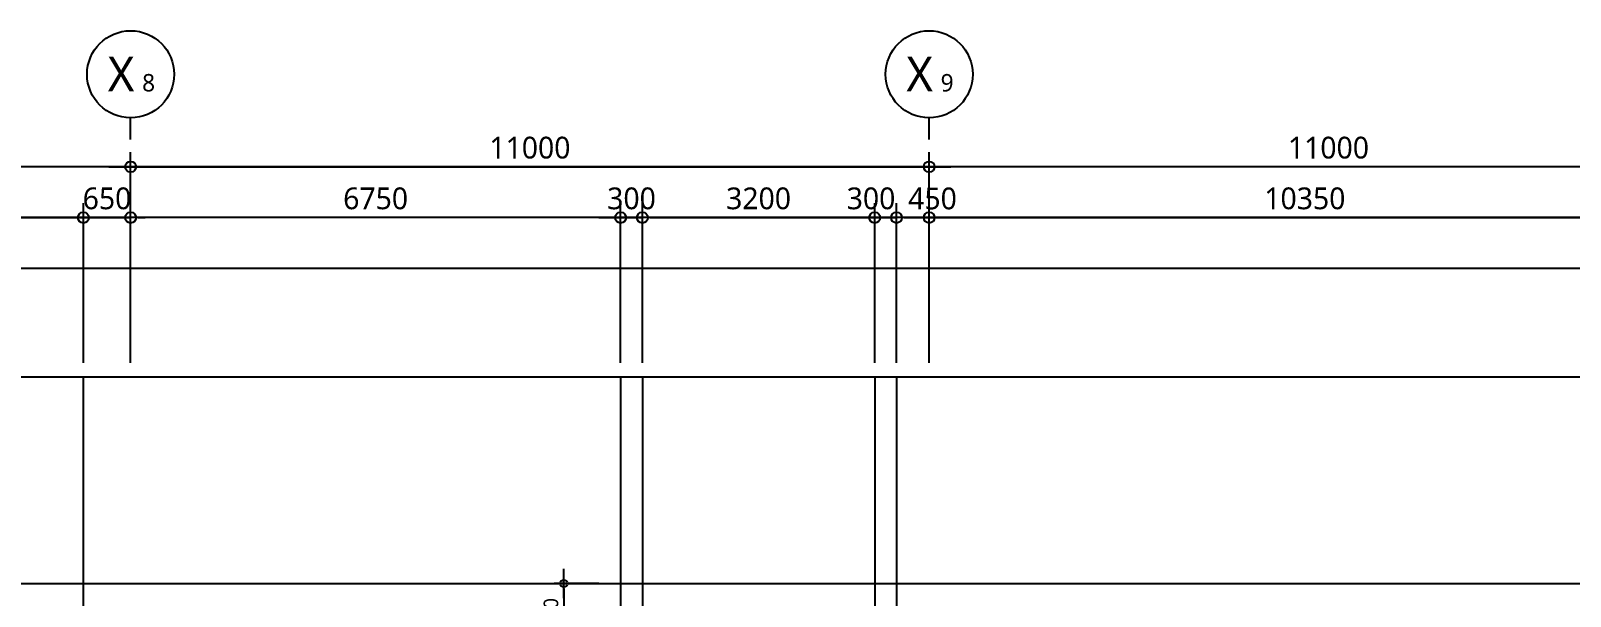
# Model space of a CAD drawing. Header units: millimetres. Extents: x 3775 to 244986, y 1861 to 55808.
# Drawn here: x 113763 to 134968, y 44204 to 51997 of the extents above; entities that cross this region are included whole.
import ezdxf
from ezdxf.enums import TextEntityAlignment as Align

# ---------------------------------------------------------------- set-up
doc = ezdxf.new("R2010")
doc.units = ezdxf.units.MM
doc.header["$LTSCALE"] = 100
doc.header["$MEASUREMENT"] = 0
doc.header["$PDSIZE"] = -10
doc.linetypes.add('CEN', pattern=[62, 60, -1, 0, -1])
doc.layers.get('0').update_dxf_attribs({"linetype": 'CONTINUOUS'})
doc.layers.get('Defpoints').update_dxf_attribs({"color": 171, "linetype": 'CONTINUOUS'})
for name, color, linetype in [('CEN(ST)', 1, 'CEN'), ('INS', 252, 'BATTING'), ('NDIM', 7, 'CONTINUOUS'), ('SYM(AXIS)', 7, 'CONTINUOUS'), ('TEXT(AXIS)', 2, 'CONTINUOUS')]:
    doc.layers.add(name, color=color, linetype=linetype)
doc.styles.add('CGS', font='cgse', dxfattribs={"bigfont": 'cgs'})
doc.styles.add('나눔바른고딕', font='NanumBarunGothic.ttf')
doc.linetypes.add('BATTING', pattern='A,0.0001,-0.1,[134,ltypeshp.shx,S=0.1,R=0,X=-0.1,Y=0],-0.2,[134,ltypeshp.shx,S=0.1,R=180,X=0.1,Y=0],-0.1', length=0.4001)
doc.dimstyles.new('NDIM 1200', dxfattribs={"dimscale": 75, "dimtxt": 3, "dimasz": 1, "dimexe": 2, "dimexo": 2, "dimgap": 1, "dimtad": 1, "dimdec": 0, "dimdsep": 46, "dimtxsty": 'CGS', "dimblk": 'DOT0', "dimcen": 1, "dimdle": 8, "dimclrd": 256, "dimclre": 256, "dimclrt": 256, "dimadec": 0, "dimazin": 0, "dimtfac": 1, "dimtdec": 0, "dimtix": 1, "dimtmove": 2, "dimatfit": 3, "dimldrblk": 'DOT0', "dimfxl": 1, "dimtolj": 1, "dimtzin": 0, "dimlwd": -1, "dimlwe": -1, "dimarcsym": 0})

# ---------------------------------------------------------------- blocks, each defined once
blk = doc.blocks.new('A$C2F20087E')
at = {"layer": 'SYM(AXIS)'}
blk.add_line((600, 0), (600, 300), dxfattribs=at)
blk.add_circle((600, 900), 600, dxfattribs=at)
blk = doc.blocks.new('DOT0')
blk.add_line((-3, 0), (3, 0))
at = {"color": 6}
blk.add_circle((0, 0), 0.75, dxfattribs=at)
blk = doc.blocks.new('*D25')
at = {"layer": 'Defpoints', "color": 0, "ltscale": 0.4, "transparency": 16777216}
for p in [(115138, 49422), (114488, 47222), (115138, 47222)]:
    blk.add_point(p, dxfattribs=at)
at = {"layer": 'NDIM', "ltscale": 0.4, "transparency": 16777216}
for p, q in [((114488, 47422), (114488, 49622)), ((115138, 47422), (115138, 49622)), ((114388, 49422), (114288, 49422)), ((114488, 49422), (115138, 49422)), ((115238, 49422), (115338, 49422))]:
    blk.add_line(p, q, dxfattribs=at)
at = {"layer": 'NDIM', "ltscale": 0.4, "transparency": 16777216, "xscale": 100, "yscale": 100, "zscale": 100}
blk.add_blockref('DOT0', (114488, 49422), dxfattribs=at)
at = {"layer": 'NDIM', "ltscale": 0.4, "transparency": 16777216, "xscale": 100, "yscale": 100, "zscale": 100, "rotation": 180}
blk.add_blockref('DOT0', (115138, 49422), dxfattribs=at)
at = {"layer": 'NDIM', "ltscale": 0.4, "transparency": 16777216, "insert": (114813, 49685), "char_height": 300, "attachment_point": 5, "style": '나눔바른고딕'}
blk.add_mtext('\\A1;650', dxfattribs=at)
blk = doc.blocks.new('*D26')
at = {"layer": 'Defpoints', "color": 0, "ltscale": 0.4, "transparency": 16777216}
for p in [(114488, 49422), (104138, 47222), (114488, 47222)]:
    blk.add_point(p, dxfattribs=at)
at = {"layer": 'NDIM', "ltscale": 0.4, "transparency": 16777216}
for p, q in [((104138, 47422), (104138, 49622)), ((114488, 47422), (114488, 49622)), ((104238, 49422), (114388, 49422))]:
    blk.add_line(p, q, dxfattribs=at)
at = {"layer": 'NDIM', "ltscale": 0.4, "transparency": 16777216, "xscale": 100, "yscale": 100, "zscale": 100, "rotation": 180}
blk.add_blockref('DOT0', (104138, 49422), dxfattribs=at)
at = {"layer": 'NDIM', "ltscale": 0.4, "transparency": 16777216, "xscale": 100, "yscale": 100, "zscale": 100}
blk.add_blockref('DOT0', (114488, 49422), dxfattribs=at)
at = {"layer": 'NDIM', "ltscale": 0.4, "transparency": 16777216, "insert": (109313, 49685), "char_height": 300, "attachment_point": 5, "style": '나눔바른고딕'}
blk.add_mtext('\\A1;10350', dxfattribs=at)
blk = doc.blocks.new('*D21')
at = {"layer": 'Defpoints', "color": 0, "ltscale": 0.4, "transparency": 16777216}
for p in [(115138, 49422), (115138, 47222), (121888, 47222)]:
    blk.add_point(p, dxfattribs=at)
at = {"layer": 'NDIM', "ltscale": 0.4, "transparency": 16777216}
for p, q in [((115138, 47422), (115138, 49622)), ((121888, 47422), (121888, 49622)), ((121788, 49422), (115238, 49422))]:
    blk.add_line(p, q, dxfattribs=at)
at = {"layer": 'NDIM', "ltscale": 0.4, "transparency": 16777216, "xscale": 100, "yscale": 100, "zscale": 100, "rotation": 180}
blk.add_blockref('DOT0', (115138, 49422), dxfattribs=at)
at = {"layer": 'NDIM', "ltscale": 0.4, "transparency": 16777216, "xscale": 100, "yscale": 100, "zscale": 100}
blk.add_blockref('DOT0', (121888, 49422), dxfattribs=at)
at = {"layer": 'NDIM', "ltscale": 0.4, "transparency": 16777216, "insert": (118513, 49685), "char_height": 300, "attachment_point": 5, "style": '나눔바른고딕'}
blk.add_mtext('\\A1;6750', dxfattribs=at)
blk = doc.blocks.new('*D27')
at = {"layer": 'Defpoints', "color": 0, "ltscale": 0.4, "transparency": 16777216}
for p in [(122188, 49422), (121888, 47222), (122188, 47222)]:
    blk.add_point(p, dxfattribs=at)
at = {"layer": 'NDIM', "ltscale": 0.4, "transparency": 16777216}
for p, q in [((121888, 47422), (121888, 49622)), ((122188, 47422), (122188, 49622)), ((121788, 49422), (121688, 49422)), ((121888, 49422), (122188, 49422)), ((122288, 49422), (122388, 49422))]:
    blk.add_line(p, q, dxfattribs=at)
at = {"layer": 'NDIM', "ltscale": 0.4, "transparency": 16777216, "xscale": 100, "yscale": 100, "zscale": 100}
blk.add_blockref('DOT0', (121888, 49422), dxfattribs=at)
at = {"layer": 'NDIM', "ltscale": 0.4, "transparency": 16777216, "xscale": 100, "yscale": 100, "zscale": 100, "rotation": 180}
blk.add_blockref('DOT0', (122188, 49422), dxfattribs=at)
at = {"layer": 'NDIM', "ltscale": 0.4, "transparency": 16777216, "insert": (122038, 49685), "char_height": 300, "attachment_point": 5, "style": '나눔바른고딕'}
blk.add_mtext('\\A1;300', dxfattribs=at)
blk = doc.blocks.new('*D28')
at = {"layer": 'Defpoints', "color": 0, "ltscale": 0.4, "transparency": 16777216}
for p in [(125388, 49422), (122188, 47222), (125388, 47222)]:
    blk.add_point(p, dxfattribs=at)
at = {"layer": 'NDIM', "ltscale": 0.4, "transparency": 16777216}
for p, q in [((122188, 47422), (122188, 49622)), ((125388, 47422), (125388, 49622)), ((122288, 49422), (125288, 49422))]:
    blk.add_line(p, q, dxfattribs=at)
at = {"layer": 'NDIM', "ltscale": 0.4, "transparency": 16777216, "xscale": 100, "yscale": 100, "zscale": 100, "rotation": 180}
blk.add_blockref('DOT0', (122188, 49422), dxfattribs=at)
at = {"layer": 'NDIM', "ltscale": 0.4, "transparency": 16777216, "xscale": 100, "yscale": 100, "zscale": 100}
blk.add_blockref('DOT0', (125388, 49422), dxfattribs=at)
at = {"layer": 'NDIM', "ltscale": 0.4, "transparency": 16777216, "insert": (123788, 49685), "char_height": 300, "attachment_point": 5, "style": '나눔바른고딕'}
blk.add_mtext('\\A1;3200', dxfattribs=at)
blk = doc.blocks.new('*D29')
at = {"layer": 'Defpoints', "color": 0, "ltscale": 0.4, "transparency": 16777216}
for p in [(125388, 49422), (125388, 47222), (125688, 47222)]:
    blk.add_point(p, dxfattribs=at)
at = {"layer": 'NDIM', "ltscale": 0.4, "transparency": 16777216}
for p, q in [((125388, 47422), (125388, 49622)), ((125688, 47422), (125688, 49622)), ((125288, 49422), (125188, 49422)), ((125688, 49422), (125388, 49422)), ((125788, 49422), (125888, 49422))]:
    blk.add_line(p, q, dxfattribs=at)
at = {"layer": 'NDIM', "ltscale": 0.4, "transparency": 16777216, "xscale": 100, "yscale": 100, "zscale": 100}
blk.add_blockref('DOT0', (125388, 49422), dxfattribs=at)
at = {"layer": 'NDIM', "ltscale": 0.4, "transparency": 16777216, "xscale": 100, "yscale": 100, "zscale": 100, "rotation": 180}
blk.add_blockref('DOT0', (125688, 49422), dxfattribs=at)
at = {"layer": 'NDIM', "ltscale": 0.4, "transparency": 16777216, "insert": (125337, 49685), "char_height": 300, "attachment_point": 5, "style": '나눔바른고딕'}
blk.add_mtext('\\A1;300', dxfattribs=at)
blk = doc.blocks.new('*D30')
at = {"layer": 'Defpoints', "color": 0, "ltscale": 0.4, "transparency": 16777216}
for p in [(125688, 49422), (125688, 47222), (126138, 47222)]:
    blk.add_point(p, dxfattribs=at)
at = {"layer": 'NDIM', "ltscale": 0.4, "transparency": 16777216}
for p, q in [((125688, 47422), (125688, 49622)), ((126138, 47422), (126138, 49622)), ((126038, 49422), (125788, 49422))]:
    blk.add_line(p, q, dxfattribs=at)
at = {"layer": 'NDIM', "ltscale": 0.4, "transparency": 16777216, "xscale": 100, "yscale": 100, "zscale": 100, "rotation": 180}
blk.add_blockref('DOT0', (125688, 49422), dxfattribs=at)
at = {"layer": 'NDIM', "ltscale": 0.4, "transparency": 16777216, "xscale": 100, "yscale": 100, "zscale": 100}
blk.add_blockref('DOT0', (126138, 49422), dxfattribs=at)
at = {"layer": 'NDIM', "ltscale": 0.4, "transparency": 16777216, "insert": (126184, 49684), "char_height": 300, "attachment_point": 5, "style": '나눔바른고딕'}
blk.add_mtext('\\A1;450', dxfattribs=at)
blk = doc.blocks.new('*D31')
at = {"layer": 'Defpoints', "color": 0, "ltscale": 0.4, "transparency": 16777216}
for p in [(136488, 49422), (126138, 47222), (136488, 47222)]:
    blk.add_point(p, dxfattribs=at)
at = {"layer": 'NDIM', "ltscale": 0.4, "transparency": 16777216}
for p, q in [((126138, 47422), (126138, 49622)), ((136488, 47422), (136488, 49622)), ((126238, 49422), (136388, 49422))]:
    blk.add_line(p, q, dxfattribs=at)
at = {"layer": 'NDIM', "ltscale": 0.4, "transparency": 16777216, "xscale": 100, "yscale": 100, "zscale": 100, "rotation": 180}
blk.add_blockref('DOT0', (126138, 49422), dxfattribs=at)
at = {"layer": 'NDIM', "ltscale": 0.4, "transparency": 16777216, "xscale": 100, "yscale": 100, "zscale": 100}
blk.add_blockref('DOT0', (136488, 49422), dxfattribs=at)
at = {"layer": 'NDIM', "ltscale": 0.4, "transparency": 16777216, "insert": (131313, 49685), "char_height": 300, "attachment_point": 5, "style": '나눔바른고딕'}
blk.add_mtext('\\A1;10350', dxfattribs=at)
blk = doc.blocks.new('*D36')
at = {"layer": 'Defpoints', "color": 0, "ltscale": 0.4, "transparency": 16777216}
for p in [(126138, 50122), (126138, 47222), (137138, 47222)]:
    blk.add_point(p, dxfattribs=at)
at = {"layer": 'NDIM', "ltscale": 0.4, "transparency": 16777216}
for p, q in [((126138, 47422), (126138, 50322)), ((137138, 47422), (137138, 50322)), ((137038, 50122), (126238, 50122))]:
    blk.add_line(p, q, dxfattribs=at)
at = {"layer": 'NDIM', "ltscale": 0.4, "transparency": 16777216, "xscale": 100, "yscale": 100, "zscale": 100, "rotation": 180}
blk.add_blockref('DOT0', (126138, 50122), dxfattribs=at)
at = {"layer": 'NDIM', "ltscale": 0.4, "transparency": 16777216, "xscale": 100, "yscale": 100, "zscale": 100}
blk.add_blockref('DOT0', (137138, 50122), dxfattribs=at)
at = {"layer": 'NDIM', "ltscale": 0.4, "transparency": 16777216, "insert": (131638, 50384), "char_height": 300, "attachment_point": 5, "style": '나눔바른고딕'}
blk.add_mtext('\\A1;11000', dxfattribs=at)
blk = doc.blocks.new('*D37')
at = {"layer": 'Defpoints', "color": 0, "ltscale": 0.4, "transparency": 16777216}
for p in [(126138, 50122), (115138, 47222), (126138, 47222)]:
    blk.add_point(p, dxfattribs=at)
at = {"layer": 'NDIM', "ltscale": 0.4, "transparency": 16777216}
for p, q in [((115138, 47422), (115138, 50322)), ((126138, 47422), (126138, 50322)), ((115238, 50122), (126038, 50122))]:
    blk.add_line(p, q, dxfattribs=at)
at = {"layer": 'NDIM', "ltscale": 0.4, "transparency": 16777216, "xscale": 100, "yscale": 100, "zscale": 100, "rotation": 180}
blk.add_blockref('DOT0', (115138, 50122), dxfattribs=at)
at = {"layer": 'NDIM', "ltscale": 0.4, "transparency": 16777216, "xscale": 100, "yscale": 100, "zscale": 100}
blk.add_blockref('DOT0', (126138, 50122), dxfattribs=at)
at = {"layer": 'NDIM', "ltscale": 0.4, "transparency": 16777216, "insert": (120638, 50384), "char_height": 300, "attachment_point": 5, "style": '나눔바른고딕'}
blk.add_mtext('\\A1;11000', dxfattribs=at)
blk = doc.blocks.new('*D38')
at = {"layer": 'Defpoints', "color": 0, "ltscale": 0.4, "transparency": 16777216}
for p in [(104138, 50122), (104138, 47222), (115138, 47222)]:
    blk.add_point(p, dxfattribs=at)
at = {"layer": 'NDIM', "ltscale": 0.4, "transparency": 16777216}
for p, q in [((104138, 47422), (104138, 50322)), ((115138, 47422), (115138, 50322)), ((115038, 50122), (104238, 50122))]:
    blk.add_line(p, q, dxfattribs=at)
at = {"layer": 'NDIM', "ltscale": 0.4, "transparency": 16777216, "xscale": 100, "yscale": 100, "zscale": 100, "rotation": 180}
blk.add_blockref('DOT0', (104138, 50122), dxfattribs=at)
at = {"layer": 'NDIM', "ltscale": 0.4, "transparency": 16777216, "xscale": 100, "yscale": 100, "zscale": 100}
blk.add_blockref('DOT0', (115138, 50122), dxfattribs=at)
at = {"layer": 'NDIM', "ltscale": 0.4, "transparency": 16777216, "insert": (109638, 50384), "char_height": 300, "attachment_point": 5, "style": '나눔바른고딕'}
blk.add_mtext('\\A1;11000', dxfattribs=at)
blk = doc.blocks.new('*D59')
at = {"layer": 'Defpoints', "color": 0, "ltscale": 0.4, "transparency": 16777216}
for p in [(121722, 44379), (121106, 43529), (121722, 43529)]:
    blk.add_point(p, dxfattribs=at)
at = {"layer": 'NDIM', "ltscale": 0.4, "transparency": 16777216}
for p, q in [((121588, 44379), (120972, 44379)), ((121106, 44312), (121106, 43596)), ((121588, 43529), (120972, 43529))]:
    blk.add_line(p, q, dxfattribs=at)
at = {"layer": 'NDIM', "ltscale": 0.4, "transparency": 16777216, "xscale": 67, "yscale": 67, "zscale": 67}
for p, rotation in [((121106, 44379), 90), ((121106, 43529), 270)]:
    blk.add_blockref('DOT0', p, dxfattribs=dict(at, rotation=rotation))
at = {"layer": 'NDIM', "ltscale": 0.4, "transparency": 16777216, "insert": (120929, 43954), "char_height": 201, "attachment_point": 5, "rotation": 90, "style": '나눔바른고딕'}
blk.add_mtext('\\A1;850', dxfattribs=at)

msp = doc.modelspace()

# ---------------------------------------------------------------- linework, layer by layer
at = {"layer": 'CEN(ST)', "ltscale": 10000}
for p, q in [((114488.1, 11251.7), (114488.1, 47221.6)), ((121888.1, 47221.6), (121888.1, 30872.3)), ((122188.1, 47221.6), (122188.1, 30872.3)), ((125388.1, 47221.6), (125388.1, 30872.3)), ((125688.1, 47221.6), (125688.1, 30872.3)), ((90597.8, 44378.8), (150392.6, 44378.8))]:
    msp.add_line(p, q, dxfattribs=at)
at = {"layer": 'Defpoints', "ltscale": 10000}
for points in [[(87697.8, 8351.7), (153292.6, 8351.7), (153292.6, 50121.6), (87697.8, 50121.6)], [(88397.8, 9051.7), (152592.6, 9051.7), (152592.6, 49421.6), (88397.8, 49421.6)], [(89097.8, 9751.7), (151892.6, 9751.7), (151892.6, 48721.6), (89097.8, 48721.6)], [(90597.8, 11251.7), (150392.6, 11251.7), (150392.6, 47221.6), (90597.8, 47221.6)]]:
    msp.add_lwpolyline(points, close=True, dxfattribs=at)
at = {"layer": 'INS', "ltscale": 2.5}
msp.add_lwpolyline([(90597.8, 44378.8), (150392.6, 44378.8)], dxfattribs=at)

# ---------------------------------------------------------------- block references
for p in [(114538.1, 50496.6), (125538.1, 50496.6)]:
    msp.add_blockref('A$C2F20087E', p)

# ---------------------------------------------------------------- texts
at = {"layer": 'TEXT(AXIS)', "style": '나눔바른고딕'}
for s, height, p in [('X', 480, (115006.4, 51400.5)), ('X', 480, (126006.4, 51400.5)), ('8', 240, (115385.6, 51280.6)), ('9', 240, (126385.6, 51280.6))]:
    msp.add_text(s, height=height, dxfattribs=at).set_placement(p, align=Align.MIDDLE)

# ---------------------------------------------------------------- dimensions: what is measured, and where the dimension line sits
at = {"layer": 'NDIM', "ltscale": 0.4}
for base, p1, p2, angle, override, picture, middle in [((104138.1, 50121.6), (115138.1, 47221.6), (104138.1, 47221.6), 180, {"dimscale": 100, "dimtxsty": '나눔바른고딕'}, '*D38', (109638.1, 50384.5)), ((126138.1, 50121.6), (137138.1, 47221.6), (126138.1, 47221.6), 180, {"dimscale": 100, "dimtxsty": '나눔바른고딕'}, '*D36', (131638.1, 50384.5)), ((115138.1, 49421.6), (121888.1, 47221.6), (115138.1, 47221.6), 180, {"dimscale": 100, "dimtxsty": '나눔바른고딕'}, '*D21', (118513.1, 49684.7)), ((121105.6, 43528.8), (121721.8, 44378.8), (121721.8, 43528.8), 270, {"dimscale": 67, "dimtxsty": '나눔바른고딕'}, '*D59', (120929.5, 43953.8))]:
    dim = msp.add_linear_dim(base=base, p1=p1, p2=p2, angle=angle, dimstyle='NDIM 1200', override=override, dxfattribs=at)
    dim.commit()
    dim.dimension.update_dxf_attribs({"geometry": picture, "text_midpoint": middle})
for base, p1, p2, picture, middle in [((126138.1, 50121.6), (115138.1, 47221.6), (126138.1, 47221.6), '*D37', (120638.1, 50384.5)), ((114488.1, 49421.6), (104138.1, 47221.6), (114488.1, 47221.6), '*D26', (109313.1, 49684.7)), ((115138.1, 49421.6), (114488.1, 47221.6), (115138.1, 47221.6), '*D25', (114813.1, 49684.7)), ((122188.1, 49421.6), (121888.1, 47221.6), (122188.1, 47221.6), '*D27', (122038.1, 49684.7)), ((125388.1, 49421.6), (122188.1, 47221.6), (125388.1, 47221.6), '*D28', (123788.1, 49684.7)), ((136488.1, 49421.6), (126138.1, 47221.6), (136488.1, 47221.6), '*D31', (131313.1, 49684.7))]:
    dim = msp.add_linear_dim(base=base, p1=p1, p2=p2, dimstyle='NDIM 1200', override={"dimscale": 100, "dimtxsty": '나눔바른고딕'}, dxfattribs=at)
    dim.commit()
    dim.dimension.update_dxf_attribs({"geometry": picture, "text_midpoint": middle})
for base, p1, p2, picture, middle in [((125388.1, 49421.6), (125688.1, 47221.6), (125388.1, 47221.6), '*D29', (125336.9, 49684.7)), ((125688.1, 49421.6), (126138.1, 47221.6), (125688.1, 47221.6), '*D30', (126183.9, 49684.5))]:
    dim = msp.add_linear_dim(base=base, p1=p1, p2=p2, angle=180, dimstyle='NDIM 1200', override={"dimscale": 100, "dimtxsty": '나눔바른고딕'}, dxfattribs=at)
    dim.commit()
    dim.dimension.update_dxf_attribs({"geometry": picture, "text_midpoint": middle, "dimtype": 160})

doc.saveas('drawing.dxf')
